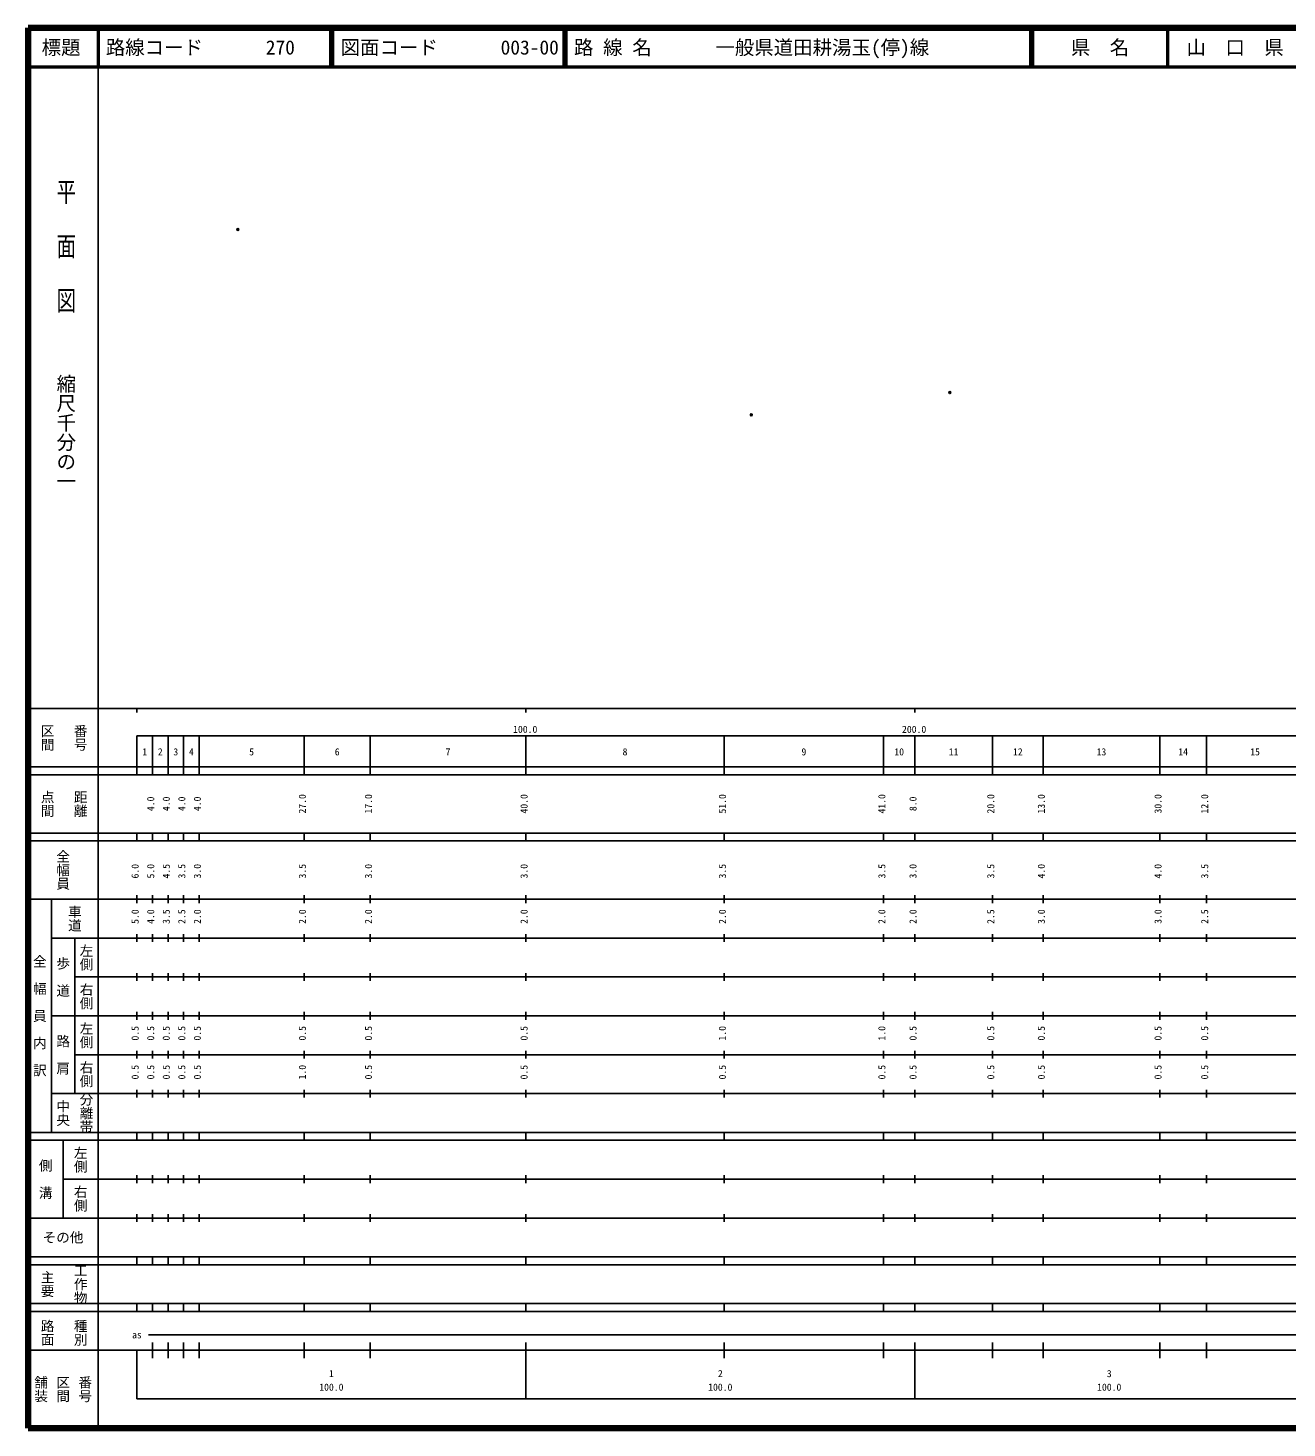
# Model space of a CAD drawing. Units: millimetres on the paper. Extents: x 40 to 680, y 20 to 380.
# Drawn here: x 40 to 363.7, y 20 to 380 of the extents above; entities that cross this region are included whole.
import ezdxf
from ezdxf.enums import TextEntityAlignment as Align

# ---------------------------------------------------------------- set-up
doc = ezdxf.new("R2010")
doc.units = ezdxf.units.MM
doc.header["$PDMODE"] = 32
doc.header["$PDSIZE"] = 0.5
doc.layers.add('M-OTRS', color=6, linetype='Continuous')
doc.layers.add('M-TTL-TXT', color=7, linetype='Continuous')
for name, color, linetype, lineweight in [('M-TTL', 2, 'Continuous', 140), ('M-TTL-BAND', 7, 'Continuous', 25), ('M-TTL-LINE', 7, 'Continuous', 50)]:
    doc.layers.add(name, color=color, linetype=linetype, lineweight=lineweight)
doc.styles.add('@ＭＳ ゴシック', font='')
doc.styles.add('ＭＳ ゴシック', font='')
doc.styles.get('@ＭＳ ゴシック').set_extended_font_data('@MS Gothic')
doc.styles.get('ＭＳ ゴシック').set_extended_font_data('MS Gothic')

msp = doc.modelspace()

# ---------------------------------------------------------------- linework, layer by layer
at = {"layer": 'M-OTRS'}
for p in [(93.947, 328.187), (277.018, 286.242), (225.98, 280.53)]:
    msp.add_point(p, dxfattribs=at)
at = {"layer": 'M-TTL'}
for p, q in [((40, 380), (40, 20)), ((680, 380), (40, 380)), ((40, 20), (680, 20))]:
    msp.add_line(p, q, dxfattribs=at)
at = {"layer": 'M-TTL-BAND'}
for p, q in [((58, 370), (58, 20)), ((40, 205), (579, 205)), ((68, 205), (68, 204)), ((168, 205), (168, 204)), ((268, 205), (268, 204)), ((68, 198), (579, 198)), ((68, 198), (68, 188)), ((72, 188), (72, 198)), ((76, 188), (76, 198)), ((80, 188), (80, 198)), ((84, 188), (84, 198)), ((111, 188), (111, 198)), ((128, 188), (128, 198)), ((168, 188), (168, 198)), ((219, 188), (219, 198)), ((260, 188), (260, 198)), ((268, 188), (268, 198)), ((288, 188), (288, 198)), ((301, 188), (301, 198)), ((331, 188), (331, 198)), ((343, 188), (343, 198)), ((40, 190), (579, 190)), ((40, 188), (579, 188)), ((40, 173), (579, 173)), ((68, 171), (68, 173)), ((72, 171), (72, 173)), ((76, 171), (76, 173)), ((80, 171), (80, 173)), ((84, 171), (84, 173)), ((111, 171), (111, 173)), ((128, 171), (128, 173)), ((168, 171), (168, 173)), ((219, 171), (219, 173)), ((260, 171), (260, 173)), ((268, 171), (268, 173)), ((288, 171), (288, 173)), ((301, 171), (301, 173)), ((331, 171), (331, 173)), ((343, 171), (343, 173)), ((40, 171), (579, 171)), ((40, 156), (579, 156)), ((46, 96), (46, 156)), ((68, 155), (68, 157)), ((72, 155), (72, 157)), ((76, 155), (76, 157)), ((80, 155), (80, 157)), ((84, 155), (84, 157)), ((111, 155), (111, 157)), ((128, 155), (128, 157)), ((168, 155), (168, 157)), ((219, 155), (219, 157)), ((260, 155), (260, 157)), ((268, 155), (268, 157)), ((288, 155), (288, 157)), ((301, 155), (301, 157)), ((331, 155), (331, 157)), ((343, 155), (343, 157)), ((46, 146), (579, 146)), ((52, 146), (52, 106)), ((68, 145), (68, 147)), ((72, 145), (72, 147)), ((76, 145), (76, 147)), ((80, 145), (80, 147)), ((84, 145), (84, 147)), ((111, 145), (111, 147)), ((128, 145), (128, 147)), ((168, 145), (168, 147)), ((219, 145), (219, 147)), ((260, 145), (260, 147)), ((268, 145), (268, 147)), ((288, 145), (288, 147)), ((301, 145), (301, 147)), ((331, 145), (331, 147)), ((343, 145), (343, 147)), ((68, 135), (68, 137)), ((72, 135), (72, 137)), ((76, 135), (76, 137)), ((80, 135), (80, 137)), ((84, 135), (84, 137)), ((111, 135), (111, 137)), ((128, 135), (128, 137)), ((168, 135), (168, 137)), ((219, 135), (219, 137)), ((260, 135), (260, 137)), ((268, 135), (268, 137)), ((288, 135), (288, 137)), ((301, 135), (301, 137)), ((331, 135), (331, 137)), ((343, 135), (343, 137)), ((52, 136), (579, 136)), ((46, 126), (579, 126)), ((68, 125), (68, 127)), ((72, 125), (72, 127)), ((76, 125), (76, 127)), ((80, 125), (80, 127)), ((84, 125), (84, 127)), ((111, 125), (111, 127)), ((128, 125), (128, 127)), ((168, 125), (168, 127)), ((219, 125), (219, 127)), ((260, 125), (260, 127)), ((268, 125), (268, 127)), ((288, 125), (288, 127)), ((301, 125), (301, 127)), ((331, 125), (331, 127)), ((343, 125), (343, 127)), ((52, 116), (579, 116)), ((68, 115), (68, 117)), ((72, 115), (72, 117)), ((76, 115), (76, 117)), ((80, 115), (80, 117)), ((84, 115), (84, 117)), ((111, 115), (111, 117)), ((128, 115), (128, 117)), ((168, 115), (168, 117)), ((219, 115), (219, 117)), ((260, 115), (260, 117)), ((268, 115), (268, 117)), ((288, 115), (288, 117)), ((301, 115), (301, 117)), ((331, 115), (331, 117)), ((343, 115), (343, 117)), ((46, 106), (579, 106)), ((68, 105), (68, 107)), ((72, 105), (72, 107)), ((76, 105), (76, 107)), ((80, 105), (80, 107)), ((84, 105), (84, 107)), ((111, 105), (111, 107)), ((128, 105), (128, 107)), ((168, 105), (168, 107)), ((219, 105), (219, 107)), ((260, 105), (260, 107)), ((268, 105), (268, 107)), ((288, 105), (288, 107)), ((301, 105), (301, 107)), ((331, 105), (331, 107)), ((343, 105), (343, 107)), ((40, 96), (579, 96)), ((40, 94), (579, 94)), ((49, 94), (49, 74)), ((68, 94), (68, 96)), ((72, 94), (72, 96)), ((76, 94), (76, 96)), ((80, 94), (80, 96)), ((84, 94), (84, 96)), ((111, 94), (111, 96)), ((128, 94), (128, 96)), ((168, 94), (168, 96)), ((219, 94), (219, 96)), ((260, 94), (260, 96)), ((268, 94), (268, 96)), ((288, 94), (288, 96)), ((301, 94), (301, 96)), ((331, 94), (331, 96)), ((343, 94), (343, 96)), ((49, 84), (579, 84)), ((68, 83), (68, 85)), ((72, 83), (72, 85)), ((76, 83), (76, 85)), ((80, 83), (80, 85)), ((84, 83), (84, 85)), ((111, 83), (111, 85)), ((128, 83), (128, 85)), ((168, 83), (168, 85)), ((219, 83), (219, 85)), ((260, 83), (260, 85)), ((268, 83), (268, 85)), ((288, 83), (288, 85)), ((301, 83), (301, 85)), ((331, 83), (331, 85)), ((343, 83), (343, 85)), ((40, 74), (579, 74)), ((68, 73), (68, 75)), ((72, 73), (72, 75)), ((76, 73), (76, 75)), ((80, 73), (80, 75)), ((84, 73), (84, 75)), ((111, 73), (111, 75)), ((128, 73), (128, 75)), ((168, 73), (168, 75)), ((219, 73), (219, 75)), ((260, 73), (260, 75)), ((268, 73), (268, 75)), ((288, 73), (288, 75)), ((301, 73), (301, 75)), ((331, 73), (331, 75)), ((343, 73), (343, 75)), ((40, 64), (579, 64)), ((40, 62), (579, 62)), ((68, 62), (68, 64)), ((72, 62), (72, 64)), ((76, 62), (76, 64)), ((80, 62), (80, 64)), ((84, 62), (84, 64)), ((111, 62), (111, 64)), ((128, 62), (128, 64)), ((168, 62), (168, 64)), ((219, 62), (219, 64)), ((260, 62), (260, 64)), ((268, 62), (268, 64)), ((288, 62), (288, 64)), ((301, 62), (301, 64)), ((331, 62), (331, 64)), ((343, 62), (343, 64)), ((40, 52), (579, 52)), ((68, 50), (68, 52)), ((72, 50), (72, 52)), ((76, 50), (76, 52)), ((80, 50), (80, 52)), ((84, 50), (84, 52)), ((111, 50), (111, 52)), ((128, 50), (128, 52)), ((168, 50), (168, 52)), ((219, 50), (219, 52)), ((260, 50), (260, 52)), ((268, 50), (268, 52)), ((288, 50), (288, 52)), ((301, 50), (301, 52)), ((331, 50), (331, 52)), ((343, 50), (343, 52)), ((40, 50), (579, 50)), ((71, 44), (565, 44)), ((40, 40), (579, 40)), ((68, 40), (68, 27.5)), ((72, 38), (72, 42)), ((76, 38), (76, 42)), ((80, 38), (80, 42)), ((84, 38), (84, 42)), ((111, 38), (111, 42)), ((128, 38), (128, 42)), ((168, 27.5), (168, 42)), ((219, 38), (219, 42)), ((260, 38), (260, 42)), ((268, 27.5), (268, 42)), ((288, 38), (288, 42)), ((301, 38), (301, 42)), ((331, 38), (331, 42)), ((343, 38), (343, 42)), ((68, 27.5), (579, 27.5))]:
    msp.add_line(p, q, dxfattribs=at)
at = {"layer": 'M-TTL-LINE'}
for p, q in [((58, 380), (58, 370)), ((117.75, 380), (117.75, 370)), ((118.25, 380), (118.25, 370)), ((177.75, 380), (177.75, 370)), ((178.25, 380), (178.25, 370)), ((297.75, 380), (297.75, 370)), ((298.25, 380), (298.25, 370)), ((333, 380), (333, 370)), ((40, 370), (680, 370))]:
    msp.add_line(p, q, dxfattribs=at)

# ---------------------------------------------------------------- texts
at = {"layer": 'M-TTL-BAND', "style": '@ＭＳ ゴシック', "width": 1.4}
msp.add_text('平  面  図', height=3.666, rotation=270, dxfattribs=at).set_placement((49.777, 306.475), align=Align.MIDDLE_RIGHT)
at = {"layer": 'M-TTL-BAND', "style": '@ＭＳ ゴシック'}
msp.add_text('縮尺千分の一', height=3.666, rotation=270, dxfattribs=at).set_placement((49.777, 261.03), align=Align.MIDDLE_RIGHT)
for s, p in [('区間', (45, 197.5)), ('番号', (53.5, 197.5)), ('点間', (45, 180.5)), ('距離', (53.5, 180.5)), ('全幅員', (49, 163.5)), ('車道', (52, 151)), ('左側', (55, 141)), ('全\u3000幅\u3000員\u3000内\u3000訳', (43, 126)), ('歩\u3000道', (49, 136)), ('右側', (55, 131)), ('左側', (55, 121)), ('路\u3000肩', (49, 116)), ('右側', (55, 111)), ('分離帯', (55, 101)), ('中央', (49, 101)), ('左側', (53.5, 89)), ('側\u3000溝', (44.5, 84)), ('右側', (53.5, 79)), ('工作物', (53.5, 57)), ('主要', (45, 57)), ('路面', (45, 44.5)), ('種別', (53.5, 44.5)), ('舗装', (43.333, 30)), ('区間', (49, 30)), ('番号', (54.667, 30))]:
    msp.add_text(s, height=2.566, rotation=270, dxfattribs=at).set_placement(p, align=Align.MIDDLE_CENTER)
at = {"layer": 'M-TTL-BAND', "style": 'ＭＳ ゴシック'}
for s, p in [('100.0', (167.844, 198.195)), ('200.0', (267.844, 198.195)), ('1', (70, 192.405)), ('2', (74, 192.405)), ('3', (78, 192.405)), ('4', (82, 192.405)), ('5', (97.5, 192.405)), ('6', (119.5, 192.405)), ('7', (148, 192.405)), ('8', (193.5, 192.405)), ('9', (239.5, 192.405)), ('10', (264, 192.405)), ('11', (278, 192.405)), ('12', (294.5, 192.405)), ('13', (316, 192.405)), ('14', (337, 192.405)), ('15', (355.5, 192.405)), ('as', (68, 42.5)), ('1', (118, 32.523)), ('2', (218, 32.523)), ('3', (318, 32.523)), ('100.0', (118, 29.033)), ('100.0', (218, 29.033)), ('100.0', (318, 29.033))]:
    msp.add_text(s, height=1.833, dxfattribs=at).set_placement(p, align=Align.BOTTOM_CENTER)
for s, p in [('4.0', (73, 180.5)), ('4.0', (77, 180.5)), ('4.0', (81, 180.5)), ('4.0', (85, 180.5)), ('27.0', (112, 180.5)), ('17.0', (129, 180.5)), ('40.0', (169, 180.5)), ('51.0', (220, 180.5)), ('41.0', (261, 180.5)), ('8.0', (269, 180.5)), ('20.0', (289, 180.5)), ('13.0', (302, 180.5)), ('30.0', (332, 180.5)), ('12.0', (344, 180.5)), ('6.0', (69, 163.174)), ('5.0', (73, 163.174)), ('4.5', (77, 163.174)), ('3.5', (81, 163.174)), ('3.0', (85, 163.174)), ('3.5', (112, 163.174)), ('3.0', (129, 163.174)), ('3.0', (169, 163.174)), ('3.5', (220, 163.174)), ('3.5', (261, 163.174)), ('3.0', (269, 163.174)), ('3.5', (289, 163.174)), ('4.0', (302, 163.174)), ('4.0', (332, 163.174)), ('3.5', (344, 163.174)), ('5.0', (69, 151.5)), ('4.0', (73, 151.5)), ('3.5', (77, 151.5)), ('2.5', (81, 151.5)), ('2.0', (85, 151.5)), ('2.0', (112, 151.5)), ('2.0', (129, 151.5)), ('2.0', (169, 151.5)), ('2.0', (220, 151.5)), ('2.0', (261, 151.5)), ('2.0', (269, 151.5)), ('2.5', (289, 151.5)), ('3.0', (302, 151.5)), ('3.0', (332, 151.5)), ('2.5', (344, 151.5)), ('0.5', (69, 121.5)), ('0.5', (73, 121.5)), ('0.5', (77, 121.5)), ('0.5', (81, 121.5)), ('0.5', (85, 121.5)), ('0.5', (112, 121.5)), ('0.5', (129, 121.5)), ('0.5', (169, 121.5)), ('1.0', (220, 121.5)), ('1.0', (261, 121.5)), ('0.5', (269, 121.5)), ('0.5', (289, 121.5)), ('0.5', (302, 121.5)), ('0.5', (332, 121.5)), ('0.5', (344, 121.5)), ('0.5', (69, 111.5)), ('0.5', (73, 111.5)), ('0.5', (77, 111.5)), ('0.5', (81, 111.5)), ('0.5', (85, 111.5)), ('1.0', (112, 111.5)), ('0.5', (129, 111.5)), ('0.5', (169, 111.5)), ('0.5', (220, 111.5)), ('0.5', (261, 111.5)), ('0.5', (269, 111.5)), ('0.5', (289, 111.5)), ('0.5', (302, 111.5)), ('0.5', (332, 111.5)), ('0.5', (344, 111.5))]:
    msp.add_text(s, height=1.833, rotation=90, dxfattribs=at).set_placement(p, align=Align.BOTTOM_CENTER)
msp.add_text('その他', height=2.566, dxfattribs=at).set_placement((49, 69), align=Align.MIDDLE_CENTER)
at = {"layer": 'M-TTL-TXT', "style": 'ＭＳ ゴシック'}
for s, p in [('標題', (48.5, 375)), ('県\u3000名', (315.625, 375)), ('山\u3000口\u3000県', (350.375, 375))]:
    msp.add_text(s, height=3.666, dxfattribs=at).set_placement(p, align=Align.MIDDLE_CENTER)
for s, p in [('路線コード', (60, 375)), ('270', (101.142, 375)), ('図面コード', (120.38, 375)), ('003-00', (161.521, 375)), ('路 線 名', (180.38, 375)), ('一般県道田耕湯玉(停)線', (216.734, 375))]:
    msp.add_text(s, height=3.666, dxfattribs=at).set_placement(p, align=Align.MIDDLE_LEFT)

doc.saveas('drawing.dxf')
